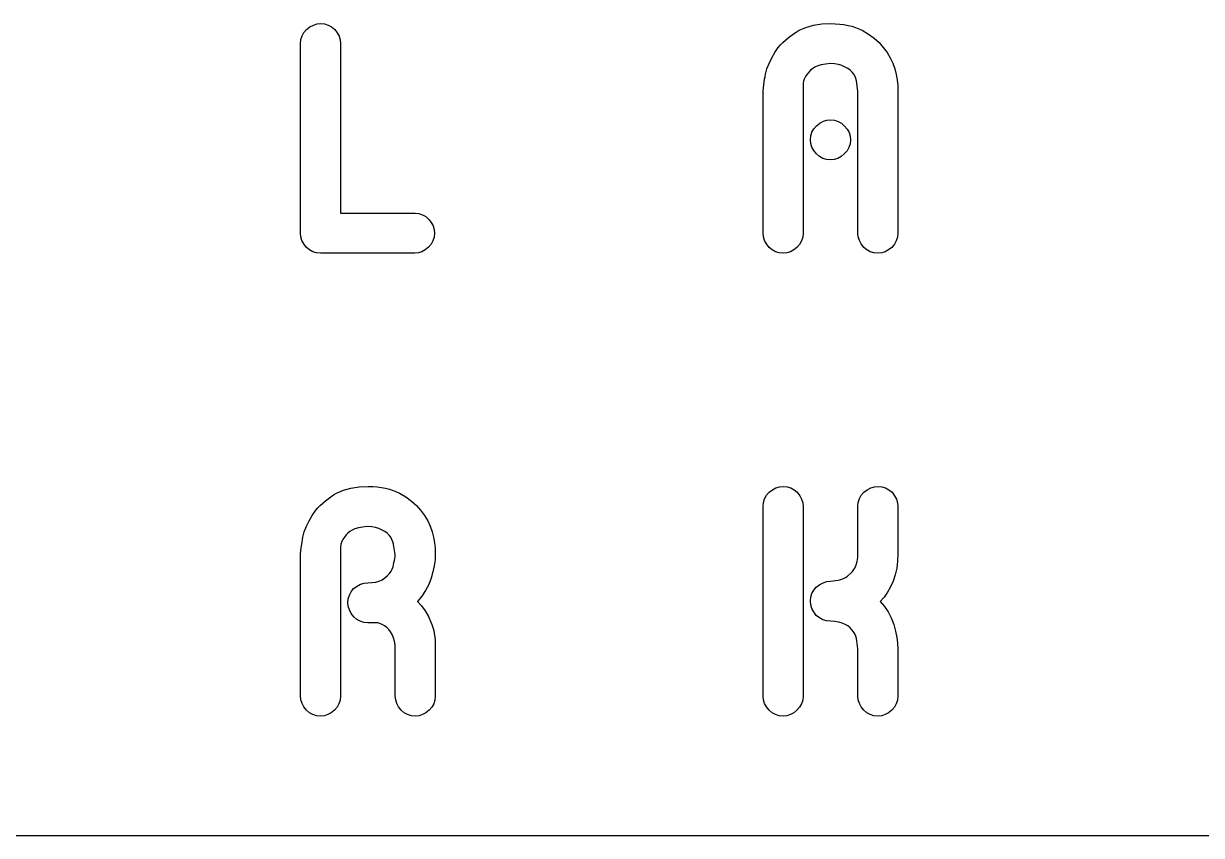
# Model space of a CAD drawing. Header units: metres. Extents: x 0 to 220, y 0 to 220.
# Drawn here: x 114.9 to 165.9, y 0 to 35.1 of the extents above; entities that cross this region are included whole.
import ezdxf

# ---------------------------------------------------------------- set-up
doc = ezdxf.new("R2010")
doc.units = ezdxf.units.M

msp = doc.modelspace()

# ---------------------------------------------------------------- linework, layer by layer
for p, q in [((126.964, 34.5475), (127.043, 34.6938)), ((127.043, 34.6938), (127.154, 34.8262)), ((127.154, 34.8262), (127.303, 34.9356)), ((127.303, 34.9356), (127.456, 35.0137)), ((127.456, 35.0137), (127.612, 35.0606)), ((127.612, 35.0606), (127.772, 35.0762)), ((127.772, 35.0762), (127.941, 35.0606)), ((127.941, 35.0606), (128.098, 35.0137)), ((128.098, 35.0137), (128.243, 34.9356)), ((128.243, 34.9356), (128.376, 34.8262)), ((128.376, 34.8262), (128.487, 34.6786)), ((128.487, 34.6786), (128.566, 34.5275)), ((148.095, 34.5482), (148.214, 34.633)), ((148.214, 34.633), (148.332, 34.7117)), ((148.332, 34.7117), (148.451, 34.7842)), ((148.451, 34.7842), (148.751, 34.912)), ((148.751, 34.912), (149.08, 35.0032)), ((149.08, 35.0032), (149.436, 35.058)), ((149.436, 35.058), (149.82, 35.0762)), ((149.82, 35.0762), (150.019, 35.0714)), ((150.019, 35.0714), (150.211, 35.057)), ((150.211, 35.057), (150.396, 35.0329)), ((150.396, 35.0329), (150.574, 34.9992)), ((150.574, 34.9992), (150.742, 34.9573)), ((150.742, 34.9573), (150.899, 34.9075)), ((150.899, 34.9075), (151.043, 34.8498)), ((151.043, 34.8498), (151.175, 34.7842)), ((151.175, 34.7842), (151.457, 34.6234)), ((126.901, 34.2132), (126.917, 34.3873)), ((126.901, 26.0193), (126.901, 34.2132)), ((126.917, 34.3873), (126.964, 34.5475)), ((128.566, 34.5275), (128.613, 34.3731)), ((128.613, 34.3731), (128.629, 34.2152)), ((128.629, 34.2152), (128.629, 26.8843)), ((147.557, 34.0462), (147.651, 34.1555)), ((147.651, 34.1555), (147.753, 34.2605)), ((147.753, 34.2605), (147.861, 34.3611)), ((147.861, 34.3611), (147.976, 34.4572)), ((147.976, 34.4572), (148.095, 34.5482)), ((151.457, 34.6234), (151.702, 34.4467)), ((151.702, 34.4467), (151.911, 34.2544)), ((151.911, 34.2544), (152.083, 34.0462)), ((147.271, 33.5907), (147.405, 33.8211)), ((147.405, 33.8211), (147.557, 34.0462)), ((152.083, 34.0462), (152.256, 33.8215)), ((152.256, 33.8215), (152.399, 33.5925)), ((147.028, 33.0032), (147.055, 33.1142)), ((147.055, 33.1142), (147.154, 33.3551)), ((147.154, 33.3551), (147.271, 33.5907)), ((149.042, 33.1346), (148.953, 33.0635)), ((149.14, 33.1952), (149.042, 33.1346)), ((149.258, 33.2464), (149.14, 33.1952)), ((149.408, 33.289), (149.258, 33.2464)), ((149.591, 33.3229), (149.408, 33.289)), ((149.806, 33.3482), (149.591, 33.3229)), ((149.992, 33.3387), (149.806, 33.3482)), ((150.16, 33.31), (149.992, 33.3387)), ((150.308, 33.2622), (150.16, 33.31)), ((150.561, 33.1292), (150.308, 33.2622)), ((150.666, 33.0562), (150.561, 33.1292)), ((152.399, 33.5925), (152.511, 33.3591)), ((152.511, 33.3591), (152.592, 33.1212)), ((152.592, 33.1212), (152.65, 32.8817)), ((146.931, 32.4325), (146.964, 32.6692)), ((146.964, 32.6692), (146.983, 32.7807)), ((146.983, 32.7807), (147.004, 32.892)), ((147.004, 32.892), (147.028, 33.0032)), ((148.662, 32.6327), (148.648, 32.5842)), ((148.678, 32.6812), (148.662, 32.6327)), ((148.698, 32.731), (148.678, 32.6812)), ((148.725, 32.7825), (148.698, 32.731)), ((148.758, 32.8356), (148.725, 32.7825)), ((148.797, 32.8902), (148.758, 32.8356)), ((148.871, 32.9821), (148.797, 32.8902)), ((148.953, 33.0635), (148.871, 32.9821)), ((150.753, 32.9762), (150.666, 33.0562)), ((150.822, 32.8892), (150.753, 32.9762)), ((150.875, 32.7966), (150.822, 32.8892)), ((150.915, 32.6987), (150.875, 32.7966)), ((150.941, 32.5956), (150.915, 32.6987)), ((150.997, 32.1542), (150.941, 32.5956)), ((152.65, 32.8817), (152.692, 32.643)), ((152.692, 32.643), (152.717, 32.4052)), ((146.901, 32.1682), (146.931, 32.4325)), ((146.901, 26.0193), (146.901, 32.1682)), ((148.637, 32.5357), (148.629, 32.4872)), ((148.629, 32.4872), (148.629, 26.0173)), ((148.648, 32.5842), (148.637, 32.5357)), ((150.997, 26.0173), (150.997, 32.1542)), ((152.717, 32.4052), (152.725, 32.1682)), ((152.725, 32.1682), (152.725, 26.0193)), ((149.091, 30.5306), (149.202, 30.6632)), ((149.202, 30.6632), (149.351, 30.7739)), ((149.351, 30.7739), (149.504, 30.853)), ((149.504, 30.853), (149.66, 30.9004)), ((149.66, 30.9004), (149.82, 30.9162)), ((149.82, 30.9162), (149.989, 30.8996)), ((149.989, 30.8996), (150.146, 30.8495)), ((150.146, 30.8495), (150.291, 30.7661)), ((150.291, 30.7661), (150.424, 30.6492)), ((150.424, 30.6492), (150.535, 30.5122)), ((148.949, 30.0592), (148.965, 30.2286)), ((148.965, 29.8995), (148.949, 30.0592)), ((148.965, 30.2286), (149.012, 30.3857)), ((149.012, 30.3857), (149.091, 30.5306)), ((150.535, 30.5122), (150.614, 30.3682)), ((150.614, 30.3682), (150.661, 30.2172)), ((150.677, 30.0592), (150.66, 29.8838)), ((150.661, 30.2172), (150.677, 30.0592)), ((149.012, 29.7433), (148.965, 29.8995)), ((149.091, 29.5905), (149.012, 29.7433)), ((149.202, 29.4413), (149.091, 29.5905)), ((150.527, 29.5748), (150.41, 29.4413)), ((150.61, 29.7223), (150.527, 29.5748)), ((150.66, 29.8838), (150.61, 29.7223)), ((149.335, 29.3306), (149.202, 29.4413)), ((149.483, 29.2515), (149.335, 29.3306)), ((149.644, 29.2041), (149.483, 29.2515)), ((149.82, 29.1883), (149.644, 29.2041)), ((149.978, 29.2041), (149.82, 29.1883)), ((150.129, 29.2515), (149.978, 29.2041)), ((150.273, 29.3306), (150.129, 29.2515)), ((150.41, 29.4413), (150.273, 29.3306)), ((128.629, 26.8843), (131.85, 26.8843)), ((131.85, 26.8843), (132.016, 26.8676)), ((132.016, 26.8676), (132.171, 26.8175)), ((132.171, 26.8175), (132.313, 26.7341)), ((132.313, 26.7341), (132.444, 26.6173)), ((132.444, 26.6173), (132.553, 26.4803)), ((126.917, 25.8609), (126.901, 26.0193)), ((132.553, 26.4803), (132.631, 26.3363)), ((132.631, 26.3363), (132.677, 26.1853)), ((132.693, 26.0273), (132.676, 25.8518)), ((132.677, 26.1853), (132.693, 26.0273)), ((146.917, 25.8609), (146.901, 26.0193)), ((148.629, 26.0173), (148.612, 25.8437)), ((151.013, 25.8595), (150.997, 26.0173)), ((152.725, 26.0193), (152.708, 25.8452)), ((126.963, 25.706), (126.917, 25.8609)), ((127.042, 25.5544), (126.963, 25.706)), ((127.151, 25.4062), (127.042, 25.5544)), ((132.544, 25.5428), (132.429, 25.4093)), ((132.627, 25.6903), (132.544, 25.5428)), ((132.676, 25.8518), (132.627, 25.6903)), ((146.964, 25.706), (146.917, 25.8609)), ((147.043, 25.5544), (146.964, 25.706)), ((147.154, 25.4062), (147.043, 25.5544)), ((148.479, 25.5382), (148.362, 25.4062)), ((148.562, 25.684), (148.479, 25.5382)), ((148.612, 25.8437), (148.562, 25.684)), ((151.06, 25.705), (151.013, 25.8595)), ((151.139, 25.5539), (151.06, 25.705)), ((151.25, 25.4062), (151.139, 25.5539)), ((152.575, 25.5387), (152.458, 25.4062)), ((152.658, 25.685), (152.575, 25.5387)), ((152.708, 25.8452), (152.658, 25.685)), ((127.283, 25.2969), (127.151, 25.4062)), ((127.429, 25.2188), (127.283, 25.2969)), ((127.588, 25.1719), (127.429, 25.2188)), ((127.762, 25.1562), (127.588, 25.1719)), ((131.846, 25.1562), (127.762, 25.1562)), ((132.002, 25.1721), (131.846, 25.1562)), ((132.151, 25.2195), (132.002, 25.1721)), ((132.293, 25.2986), (132.151, 25.2195)), ((132.429, 25.4093), (132.293, 25.2986)), ((147.287, 25.2969), (147.154, 25.4062)), ((147.435, 25.2188), (147.287, 25.2969)), ((147.596, 25.1719), (147.435, 25.2188)), ((147.772, 25.1562), (147.596, 25.1719)), ((147.93, 25.1719), (147.772, 25.1562)), ((148.081, 25.2188), (147.93, 25.1719)), ((148.225, 25.2969), (148.081, 25.2188)), ((148.362, 25.4062), (148.225, 25.2969)), ((151.383, 25.2969), (151.25, 25.4062)), ((151.531, 25.2188), (151.383, 25.2969)), ((151.692, 25.1719), (151.531, 25.2188)), ((151.868, 25.1562), (151.692, 25.1719)), ((152.026, 25.1719), (151.868, 25.1562)), ((152.177, 25.2188), (152.026, 25.1719)), ((152.321, 25.2969), (152.177, 25.2188)), ((152.458, 25.4062), (152.321, 25.2969)), ((128.332, 14.7117), (128.451, 14.7842)), ((128.451, 14.7842), (128.751, 14.912)), ((128.751, 14.912), (129.08, 15.0032)), ((129.08, 15.0032), (129.436, 15.058)), ((129.436, 15.058), (129.82, 15.0762)), ((129.82, 15.0762), (130.019, 15.0714)), ((130.019, 15.0714), (130.211, 15.057)), ((130.211, 15.057), (130.396, 15.0329)), ((130.396, 15.0329), (130.574, 14.9992)), ((130.574, 14.9992), (130.742, 14.9573)), ((130.742, 14.9573), (130.899, 14.9075)), ((130.899, 14.9075), (131.043, 14.8498)), ((131.043, 14.8498), (131.175, 14.7842)), ((131.175, 14.7842), (131.457, 14.6234)), ((147.043, 14.6938), (147.154, 14.8262)), ((147.154, 14.8262), (147.303, 14.9356)), ((147.303, 14.9356), (147.456, 15.0137)), ((147.456, 15.0137), (147.612, 15.0606)), ((147.612, 15.0606), (147.772, 15.0762)), ((147.772, 15.0762), (147.941, 15.0606)), ((147.941, 15.0606), (148.098, 15.0137)), ((148.098, 15.0137), (148.243, 14.9356)), ((148.243, 14.9356), (148.376, 14.8262)), ((148.376, 14.8262), (148.487, 14.6781)), ((151.139, 14.6958), (151.25, 14.8272)), ((151.25, 14.8272), (151.399, 14.9362)), ((151.399, 14.9362), (151.552, 15.014)), ((151.552, 15.014), (151.708, 15.0607)), ((151.708, 15.0607), (151.868, 15.0762)), ((151.868, 15.0762), (152.037, 15.0606)), ((152.037, 15.0606), (152.194, 15.0137)), ((152.194, 15.0137), (152.339, 14.9356)), ((152.339, 14.9356), (152.472, 14.8262)), ((152.472, 14.8262), (152.583, 14.6781)), ((127.651, 14.1555), (127.753, 14.2605)), ((127.753, 14.2605), (127.861, 14.3611)), ((127.861, 14.3611), (127.976, 14.4572)), ((127.976, 14.4572), (128.095, 14.5482)), ((128.095, 14.5482), (128.214, 14.633)), ((128.214, 14.633), (128.332, 14.7117)), ((131.457, 14.6234), (131.702, 14.4467)), ((131.702, 14.4467), (131.911, 14.2544)), ((146.901, 14.2132), (146.917, 14.3873)), ((146.917, 14.3873), (146.964, 14.5475)), ((146.964, 14.5475), (147.043, 14.6938)), ((148.487, 14.6781), (148.566, 14.5265)), ((148.566, 14.5265), (148.613, 14.3716)), ((148.613, 14.3716), (148.629, 14.2132)), ((150.997, 14.2182), (151.013, 14.3913)), ((151.013, 14.3913), (151.06, 14.5505)), ((151.06, 14.5505), (151.139, 14.6958)), ((152.583, 14.6781), (152.662, 14.5265)), ((152.662, 14.5265), (152.709, 14.3716)), ((152.709, 14.3716), (152.725, 14.2132)), ((127.271, 13.5907), (127.405, 13.8211)), ((127.405, 13.8211), (127.557, 14.0462)), ((127.557, 14.0462), (127.651, 14.1555)), ((131.911, 14.2544), (132.083, 14.0462)), ((132.083, 14.0462), (132.256, 13.8215)), ((132.256, 13.8215), (132.399, 13.5925)), ((146.901, 6.01926), (146.901, 14.2132)), ((148.629, 14.2132), (148.629, 6.01926)), ((150.997, 12.1842), (150.997, 14.2182)), ((152.725, 14.2132), (152.725, 12.1682)), ((127.055, 13.1142), (127.154, 13.3551)), ((127.154, 13.3551), (127.271, 13.5907)), ((129.252, 13.2464), (129.135, 13.1952)), ((129.401, 13.289), (129.252, 13.2464)), ((129.582, 13.3229), (129.401, 13.289)), ((129.795, 13.3482), (129.582, 13.3229)), ((129.98, 13.3386), (129.795, 13.3482)), ((130.145, 13.3095), (129.98, 13.3386)), ((130.292, 13.261), (130.145, 13.3095)), ((130.542, 13.1267), (130.292, 13.261)), ((132.399, 13.5925), (132.511, 13.3591)), ((132.511, 13.3591), (132.592, 13.1212)), ((126.964, 12.6692), (126.983, 12.7807)), ((126.983, 12.7807), (127.004, 12.892)), ((127.004, 12.892), (127.028, 13.0032)), ((127.028, 13.0032), (127.055, 13.1142)), ((128.724, 12.7825), (128.697, 12.731)), ((128.757, 12.8356), (128.724, 12.7825)), ((128.796, 12.8902), (128.757, 12.8356)), ((128.869, 12.9821), (128.796, 12.8902)), ((128.95, 13.0635), (128.869, 12.9821)), ((129.038, 13.1346), (128.95, 13.0635)), ((129.135, 13.1952), (129.038, 13.1346)), ((130.646, 13.053), (130.542, 13.1267)), ((130.733, 12.9722), (130.646, 13.053)), ((130.801, 12.8842), (130.733, 12.9722)), ((130.853, 12.7906), (130.801, 12.8842)), ((130.893, 12.6915), (130.853, 12.7906)), ((132.592, 13.1212), (132.65, 12.8817)), ((132.65, 12.8817), (132.692, 12.643)), ((126.901, 12.1682), (126.931, 12.4325)), ((126.931, 12.4325), (126.964, 12.6692)), ((128.637, 12.5357), (128.629, 12.4872)), ((128.629, 12.4872), (128.629, 6.01726)), ((128.648, 12.5842), (128.637, 12.5357)), ((128.661, 12.6327), (128.648, 12.5842)), ((128.677, 12.6812), (128.661, 12.6327)), ((128.697, 12.731), (128.677, 12.6812)), ((130.919, 12.5871), (130.893, 12.6915)), ((130.933, 12.4772), (130.919, 12.5871)), ((130.997, 12.1392), (130.933, 12.4772)), ((132.692, 12.643), (132.717, 12.4052)), ((132.717, 12.4052), (132.725, 12.1682)), ((126.901, 6.01926), (126.901, 12.1682)), ((130.926, 11.6963), (130.933, 11.7882)), ((130.933, 11.7882), (130.961, 11.8736)), ((130.961, 11.8736), (130.981, 11.9605)), ((130.981, 11.9605), (130.993, 12.0491)), ((130.993, 12.0491), (130.997, 12.1392)), ((132.714, 11.9142), (132.68, 11.6532)), ((132.725, 12.1682), (132.714, 11.9142)), ((150.919, 11.6857), (150.962, 11.838)), ((150.962, 11.838), (150.988, 12.0042)), ((150.988, 12.0042), (150.997, 12.1842)), ((152.712, 11.8495), (152.674, 11.5472)), ((152.725, 12.1682), (152.712, 11.8495)), ((130.551, 11.1347), (130.659, 11.2272)), ((130.659, 11.2272), (130.747, 11.3207)), ((130.747, 11.3207), (130.816, 11.4152)), ((130.816, 11.4152), (130.867, 11.5098)), ((130.867, 11.5098), (130.904, 11.6035)), ((130.904, 11.6035), (130.926, 11.6963)), ((132.623, 11.3852), (132.544, 11.1102)), ((132.68, 11.6532), (132.623, 11.3852)), ((150.537, 11.1882), (150.718, 11.3542)), ((150.718, 11.3542), (150.758, 11.3974)), ((150.758, 11.3974), (150.795, 11.444)), ((150.795, 11.444), (150.828, 11.4939)), ((150.828, 11.4939), (150.858, 11.5472)), ((150.858, 11.5472), (150.919, 11.6857)), ((152.611, 11.2615), (152.523, 10.9922)), ((152.674, 11.5472), (152.611, 11.2615)), ((129.197, 10.6632), (129.343, 10.7739)), ((129.343, 10.7739), (129.493, 10.853)), ((129.493, 10.853), (129.646, 10.9004)), ((129.646, 10.9004), (129.803, 10.9162)), ((129.803, 10.9162), (129.986, 10.9242)), ((129.986, 10.9242), (130.151, 10.948)), ((130.151, 10.948), (130.296, 10.9877)), ((130.296, 10.9877), (130.423, 11.0432)), ((130.423, 11.0432), (130.551, 11.1347)), ((132.44, 10.8392), (132.308, 10.582)), ((132.544, 11.1102), (132.44, 10.8392)), ((149.09, 10.5946), (149.2, 10.7272)), ((149.2, 10.7272), (149.348, 10.8379)), ((149.348, 10.8379), (149.499, 10.917)), ((149.499, 10.917), (149.654, 10.9644)), ((149.654, 10.9644), (149.813, 10.9802)), ((149.813, 10.9802), (150.147, 11.0222)), ((150.147, 11.0222), (150.265, 11.0585)), ((150.265, 11.0585), (150.37, 11.0982)), ((150.37, 11.0982), (150.46, 11.1415)), ((150.46, 11.1415), (150.537, 11.1882)), ((152.412, 10.7417), (152.282, 10.511)), ((152.523, 10.9922), (152.412, 10.7417)), ((128.949, 10.0592), (128.964, 10.2286)), ((128.964, 10.2286), (129.011, 10.3857)), ((129.011, 10.3857), (129.088, 10.5306)), ((129.088, 10.5306), (129.197, 10.6632)), ((132.148, 10.3387), (131.961, 10.1092)), ((132.308, 10.582), (132.148, 10.3387)), ((148.949, 10.1232), (148.965, 10.2926)), ((148.965, 10.2926), (149.012, 10.4497)), ((149.012, 10.4497), (149.09, 10.5946)), ((152.131, 10.3002), (151.961, 10.1092)), ((152.282, 10.511), (152.131, 10.3002)), ((128.964, 9.89951), (128.949, 10.0592)), ((129.011, 9.74326), (128.964, 9.89951)), ((129.089, 9.59052), (129.011, 9.74326)), ((131.961, 10.1092), (132.136, 9.91432)), ((132.136, 9.91432), (132.287, 9.70551)), ((132.287, 9.70551), (132.414, 9.48282)), ((148.965, 9.9635), (148.949, 10.1232)), ((149.012, 9.80725), (148.965, 9.9635)), ((149.09, 9.65451), (149.012, 9.80725)), ((151.961, 10.1092), (152.148, 9.89595)), ((152.148, 9.89595), (152.308, 9.65901)), ((129.198, 9.44125), (129.089, 9.59052)), ((129.329, 9.33057), (129.198, 9.44125)), ((129.474, 9.25151), (129.329, 9.33057)), ((129.633, 9.20407), (129.474, 9.25151)), ((129.806, 9.18826), (129.633, 9.20407)), ((130.138, 9.18826), (129.806, 9.18826)), ((130.236, 9.18001), (130.138, 9.18826)), ((130.335, 9.15526), (130.236, 9.18001)), ((132.414, 9.48282), (132.574, 9.1142)), ((149.2, 9.50526), (149.09, 9.65451)), ((149.332, 9.39458), (149.2, 9.50526)), ((149.479, 9.31551), (149.332, 9.39458)), ((149.639, 9.26807), (149.479, 9.31551)), ((149.813, 9.25226), (149.639, 9.26807)), ((149.999, 9.24394), (149.813, 9.25226)), ((150.166, 9.21901), (149.999, 9.24394)), ((150.315, 9.17744), (150.166, 9.21901)), ((150.446, 9.11926), (150.315, 9.17744)), ((152.308, 9.65901), (152.44, 9.39844)), ((152.44, 9.39844), (152.544, 9.11426)), ((130.433, 9.11401), (130.335, 9.15526)), ((130.532, 9.05626), (130.433, 9.11401)), ((130.626, 8.98332), (130.532, 9.05626)), ((130.713, 8.89551), (130.626, 8.98332)), ((130.792, 8.79282), (130.713, 8.89551)), ((130.863, 8.67526), (130.792, 8.79282)), ((130.921, 8.54294), (130.863, 8.67526)), ((132.574, 9.1142), (132.621, 8.98201)), ((132.621, 8.98201), (132.657, 8.8497)), ((132.657, 8.8497), (132.683, 8.71725)), ((132.683, 8.71725), (132.701, 8.57744)), ((150.56, 9.04976), (150.446, 9.11926)), ((150.658, 8.97325), (150.56, 9.04976)), ((150.741, 8.88976), (150.658, 8.97325)), ((150.808, 8.79926), (150.741, 8.88976)), ((150.862, 8.70395), (150.808, 8.79926)), ((150.904, 8.606), (150.862, 8.70395)), ((152.544, 9.11426), (152.623, 8.82701)), ((152.623, 8.82701), (152.68, 8.55626)), ((130.963, 8.395), (130.921, 8.54294)), ((130.988, 8.23145), (130.963, 8.395)), ((130.997, 8.05226), (130.988, 8.23145)), ((132.701, 8.57744), (132.714, 8.42201)), ((132.714, 8.42201), (132.722, 8.25095)), ((132.722, 8.25095), (132.725, 8.06425)), ((150.935, 8.50545), (150.904, 8.606)), ((150.955, 8.40225), (150.935, 8.50545)), ((150.997, 8.06825), (150.955, 8.40225)), ((152.68, 8.55626), (152.714, 8.302)), ((152.714, 8.302), (152.725, 8.06425)), ((130.997, 6.01526), (130.997, 8.05226)), ((132.725, 8.06425), (132.725, 6.01926)), ((150.997, 6.02026), (150.997, 8.06825)), ((152.725, 8.06425), (152.725, 6.01926)), ((126.917, 5.86095), (126.901, 6.01926)), ((126.964, 5.70601), (126.917, 5.86095)), ((127.043, 5.55444), (126.964, 5.70601)), ((128.562, 5.68401), (128.479, 5.53819)), ((128.612, 5.84369), (128.562, 5.68401)), ((128.629, 6.01726), (128.612, 5.84369)), ((131.013, 5.85751), (130.997, 6.01526)), ((131.06, 5.70326), (131.013, 5.85751)), ((131.139, 5.55251), (131.06, 5.70326)), ((132.658, 5.68501), (132.575, 5.5387)), ((132.708, 5.8452), (132.658, 5.68501)), ((132.725, 6.01926), (132.708, 5.8452)), ((146.917, 5.86095), (146.901, 6.01926)), ((146.964, 5.70601), (146.917, 5.86095)), ((147.043, 5.55444), (146.964, 5.70601)), ((148.562, 5.68501), (148.479, 5.5387)), ((148.612, 5.8452), (148.562, 5.68501)), ((148.629, 6.01926), (148.612, 5.8452)), ((151.013, 5.86157), (150.997, 6.02026)), ((151.06, 5.70651), (151.013, 5.86157)), ((151.139, 5.55507), (151.06, 5.70651)), ((152.658, 5.68501), (152.575, 5.5387)), ((152.708, 5.8452), (152.658, 5.68501)), ((152.725, 6.01926), (152.708, 5.8452)), ((127.154, 5.40625), (127.043, 5.55444)), ((127.287, 5.29688), (127.154, 5.40625)), ((127.435, 5.21875), (127.287, 5.29688)), ((127.596, 5.17188), (127.435, 5.21875)), ((127.772, 5.15625), (127.596, 5.17188)), ((127.93, 5.17188), (127.772, 5.15625)), ((128.081, 5.21875), (127.93, 5.17188)), ((128.225, 5.29688), (128.081, 5.21875)), ((128.362, 5.40625), (128.225, 5.29688)), ((128.479, 5.53819), (128.362, 5.40625)), ((131.25, 5.40526), (131.139, 5.55251)), ((131.383, 5.29633), (131.25, 5.40526)), ((131.531, 5.21851), (131.383, 5.29633)), ((131.692, 5.17181), (131.531, 5.21851)), ((131.868, 5.15625), (131.692, 5.17181)), ((132.026, 5.17188), (131.868, 5.15625)), ((132.177, 5.21875), (132.026, 5.17188)), ((132.321, 5.29688), (132.177, 5.21875)), ((132.458, 5.40625), (132.321, 5.29688)), ((132.575, 5.5387), (132.458, 5.40625)), ((147.154, 5.40625), (147.043, 5.55444)), ((147.287, 5.29688), (147.154, 5.40625)), ((147.435, 5.21875), (147.287, 5.29688)), ((147.596, 5.17188), (147.435, 5.21875)), ((147.772, 5.15625), (147.596, 5.17188)), ((147.93, 5.17188), (147.772, 5.15625)), ((148.081, 5.21875), (147.93, 5.17188)), ((148.225, 5.29688), (148.081, 5.21875)), ((148.362, 5.40625), (148.225, 5.29688)), ((148.479, 5.5387), (148.362, 5.40625)), ((151.25, 5.40726), (151.139, 5.55507)), ((151.383, 5.29744), (151.25, 5.40726)), ((151.531, 5.21901), (151.383, 5.29744)), ((151.692, 5.17195), (151.531, 5.21901)), ((151.868, 5.15625), (151.692, 5.17195)), ((152.026, 5.17188), (151.868, 5.15625)), ((152.177, 5.21875), (152.026, 5.17188)), ((152.321, 5.29688), (152.177, 5.21875)), ((152.458, 5.40625), (152.321, 5.29688)), ((152.575, 5.5387), (152.458, 5.40625)), ((0, 0), (220, 0))]:
    msp.add_line(p, q)

doc.saveas('drawing.dxf')
